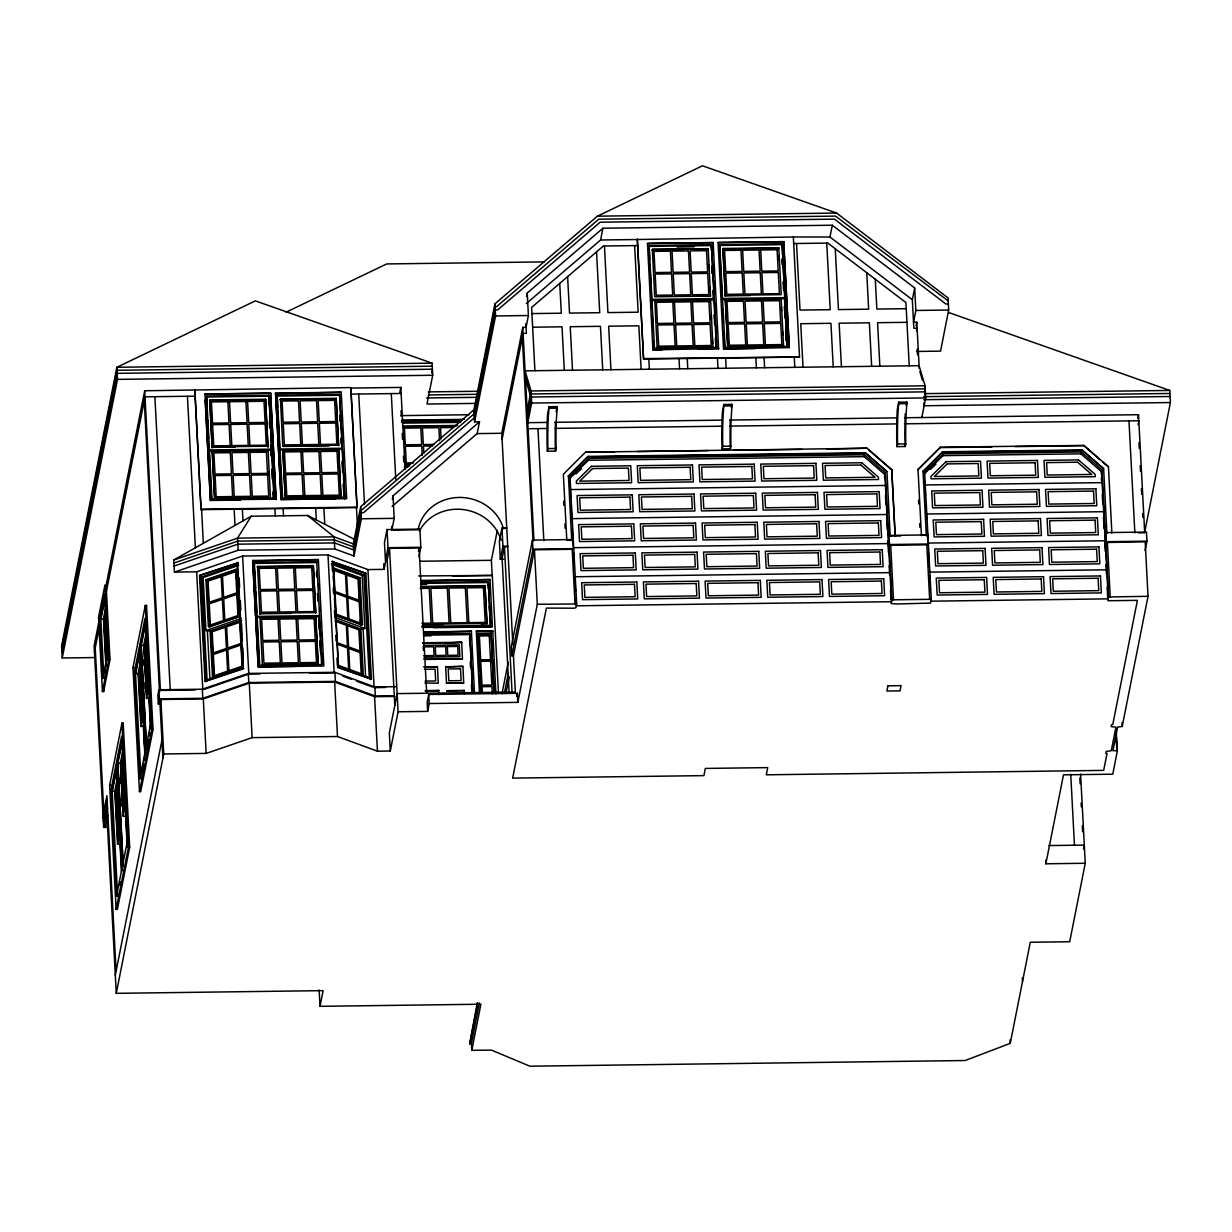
<?xml version="1.0" encoding="UTF-8"?>
<svg xmlns="http://www.w3.org/2000/svg" width="1232" height="1232" viewBox="0 0 1232 1232"><rect width="100%" height="100%" fill="white"/><g stroke="black" fill="none" stroke-linecap="round" stroke-linejoin="round"><path stroke-width="1.5" d="M61.754 648.894L117.009 370.293L432.232 366.181M61.923 651.928L117.179 373.327L432.386 369.215L431.677 372.803M94.91 657.549L62.231 657.98L117.487 379.379L116.855 367.275L255.347 300.87L432.062 363.147L432.709 375.267L426.996 404.034L476.353 403.388M106.121 585.323L110.002 659.474L103.642 691.522L102.425 691.537L98.529 617.386L104.889 585.339L106.121 585.323L144.698 390.76L350.843 387.587L357.018 507.63L201.047 509.663L194.779 390.113M99.053 620.928L94.125 645.814L103.642 827.427L107.461 827.38M99.546 618.002L104.35 593.809L107.523 654.346L102.718 678.539L99.546 618.002L100.778 617.987L105.213 595.657M94.433 651.882L99.33 627.196M105.182 597.72L100.993 618.849L103.457 618.818L105.197 610.009M106.429 591.375L145.022 396.812L195.103 396.165M106.26 666.266L103.873 620.528L105.69 611.318M107.846 656.995L107.138 660.506L105.105 620.512L106.568 613.151M106.399 615.877L105.305 621.375L106.106 636.513M106.907 634.357L106.968 653.16L107.708 649.495M107.785 651.004L107.353 660.352M104.705 672.841L105.398 669.315M102.425 691.537L108.77 659.505L104.889 585.339M103.011 815.322L106.891 795.703L116.101 971.247M109.633 785.292L121.953 723.169L123.185 723.153L129.683 847.246L117.363 909.37L116.131 909.385L109.633 785.292L110.865 785.277M132.979 667.575L145.299 605.451L146.531 605.436L153.03 729.529L140.71 791.652L139.478 791.668L132.979 667.575L134.211 667.559M103.165 818.341L107.061 798.721M103.319 821.374L107.215 801.755M122.43 726.911L123.185 723.153M145.776 609.193L146.531 605.436M103.642 827.427L107.523 807.807M122.846 870.208L121.614 870.223L116.439 896.388L110.88 790.451L116.07 764.287L121.752 871.039M127.204 842.103L122.014 868.267L116.455 762.331L121.645 736.166L127.527 846.677M139.786 778.67L134.226 672.734L139.416 646.569L144.976 752.506L139.786 778.67L141.018 778.655L135.458 672.718L139.909 650.296M146.593 750.534L145.361 750.55L139.801 644.613L144.991 618.449L150.874 728.959M117.671 896.372L112.112 790.436L116.563 768.013M123.138 866.358L117.687 762.315L122.507 738.03M146.485 748.64L141.033 644.598L145.853 620.312M116.547 770L112.328 791.298L114.792 791.267L117.594 777.069M123.292 866.081L117.902 763.178L122.476 740.093M139.894 652.282L135.674 673.581L138.138 673.55L140.941 659.351M148.394 739.493L146.639 748.363L141.249 645.46L145.823 622.376M105.413 826.749L107.646 815.461M125.864 814.768L125.602 816.077L123.138 816.108L120.366 763.147L122.476 752.49M149.211 697.05L148.949 698.359L146.485 698.39L143.713 645.429L145.823 634.773M117.533 787.402L116.439 792.961L118.888 839.885L117.656 839.901L115.207 792.977L117.779 780.01M125.448 800.661L123.231 811.78L120.782 764.856L122.984 753.738M140.879 669.684L139.786 675.244L142.234 722.168L141.002 722.183L138.554 675.259L141.126 662.292M147.809 694.047L146.593 694.063L144.129 647.139L146.331 636.02M124.37 809.886L122.014 764.841L123.847 755.586M147.193 637.868L145.361 647.123L147.717 692.168M117.61 788.927L116.64 793.824L117.748 815.014L119.057 808.469M122.214 765.703L123.523 759.158M140.956 671.209L139.986 676.106L141.095 697.297L142.404 690.752M123.323 786.894L124.571 776.16M147.979 662.631L146.67 669.176L145.561 647.986L146.87 641.441L147.239 648.509M118.811 811.626L117.825 816.523L118.857 835.943M123.416 788.403L124.709 781.858M142.157 693.909L141.172 698.806L142.296 719.996M204.959 394.024L270.64 393.177L204.959 394.024L210.426 500.454L240.44 500.069M117.656 839.901L120.228 826.918M141.002 722.183L143.574 709.201M146.593 694.063L148.425 684.792M121.506 842.873L117.564 844.228L120.028 831.8M123.138 816.108L126.311 800.138M144.868 725.155L140.91 726.51L143.374 714.083M146.485 698.39L149.303 684.191M119.596 834.449L120.243 831.169M124.524 809.593L125.633 799.522M142.943 716.731L143.59 713.451M148.518 688.596L147.871 691.876L146.762 670.685L148.056 664.14L148.425 671.209M207.392 415.908L206.591 396.011L268.976 395.195L274.366 498.113L211.981 498.929L206.591 396.011M209.64 400.954L209.84 399.984L265.65 399.245L268.022 446.662M145.361 750.55L150.55 724.385M119.473 885.331L120.182 881.773M141.772 772.941L143.528 764.056M144.236 760.514L145.792 747.824M149.103 735.935L149.811 732.393M395.641 686.686L374.867 686.963L334.919 672.302L248.31 673.427L202.325 689.212L158.897 689.781L157.865 695.002L158.343 704.088L159.975 704.073L161.022 698.837M116.131 909.385L128.451 847.262L121.953 723.169M139.478 791.668L151.798 729.544L145.299 605.451M158.343 704.088L159.375 698.852L158.897 689.781M209.579 462.462L208.87 444.29M212.104 447.878L209.84 399.984M212.058 451.882L212.258 450.897L208.978 450.943M201.047 509.663L194.872 389.62M115.315 975.174L161.946 740.062M1080.587 774.081L1085.253 863.262L1069.699 941.741L1030.291 942.264L1010.255 1043.335L965.149 1060.521L529.945 1066.204L491.46 1050.111L471.764 1050.357L480.911 1004.219L320.012 1006.328L323.123 990.636L116.27 993.331L163.748 753.969L160.884 699.483L203.295 698.929L249.28 683.159L334.642 682.051L374.59 696.696L394.871 696.434M268.514 497.605L214.614 498.298L212.258 450.897M265.465 400.231L265.65 399.245M273.874 498.144L268.976 395.195M281.019 499.53L275.552 393.116L341.233 392.253L346.685 498.683L281.019 499.53L335.427 498.821M277.585 407.422L277.185 395.087L339.57 394.271L344.96 497.189L282.575 498.005L277.185 395.087M267.883 451.158L268.083 450.173L271.363 450.127M280.234 400.03L280.434 399.06L336.244 398.321L338.615 445.738L336.151 398.814L280.342 399.553M271.209 447.108L271.41 455.655M255.486 615.8L252.699 560.452L318.364 559.59L323.831 666.019L258.15 666.866L295.68 666.389M254.331 562.423L254.131 563.409L316.516 562.593L316.716 561.607L254.331 562.423L259.721 665.342L322.106 664.525L316.716 561.607M279.88 455.778L279.063 435.805M257.38 567.382L257.565 566.397L313.39 565.673L315.746 613.074L313.298 566.15L257.473 566.889M280.434 399.06L282.79 446.461L328.99 445.861M285.116 495.51L282.852 449.973L279.572 450.019M270.64 393.177L276.091 499.607L270.532 393.67M259.829 614.291L260.029 613.305L315.854 612.581M259.798 618.295L259.998 617.309L256.718 617.355M285.208 497.389L282.852 449.973M336.059 399.307L336.244 398.321M344.575 499.145L339.57 394.271M341.233 392.253L275.46 393.593M313.19 566.643L313.39 565.673M338.477 450.234L338.677 449.249L341.957 449.203M357.018 507.63L350.843 387.587M318.364 559.59L252.606 560.945M315.623 617.571L319.288 615.569L256.903 616.385M340.941 497.143L338.677 449.249M318.072 664.479L315.808 616.585M354.878 539.554L307.569 515.484L251.251 516.223L173.758 559.99L174.405 572.11L238.161 550.227L334.765 548.964L353.969 556.002L353.338 543.897L360.714 506.675L473.92 409.794L494.941 303.842L597.366 216.185L702.471 165.796L836.59 213.059L948.055 297.928L948.686 310.033L940.54 351.135L916.531 351.459M353.969 556.002L361.346 518.78L360.714 506.675M399.692 393.07L400.816 387.418L350.75 388.08M402.587 427.134L402.787 426.164L457.719 425.44M392.346 499.222L393.008 495.849L479.494 421.837L474.566 421.898L473.92 409.794M387.048 529.544L384.461 542.619L385.416 560.776L388.003 547.701L387.048 529.544L419.896 529.113L420.836 547.27L418.988 556.618M174.405 572.11L196.643 571.817L242.612 556.032L327.989 554.924L367.921 569.584L384.061 569.369L386.201 558.635M503.611 559.236L500.331 559.282L499.376 541.11L501.978 528.035L506.906 527.974L503.488 528.667A43.844 40.102 11.2 0 0 459.136 497.451A43.844 40.102 11.2 0 0 418.125 529.791L391.853 530.13L394.178 518.349L393.008 495.849M426.688 693.231L419.065 547.947L389.512 548.332L387.187 560.098L394.794 705.382M418.403 551.305L419.065 547.947M163.748 753.969L206.16 753.414L252.129 737.645L337.506 736.52L377.439 751.181L390.298 751.012L398.09 711.773L389.512 548.332M474.089 412.812L495.095 306.876L496.327 306.86L598.752 219.188L835.512 216.108L948.224 300.947M474.243 415.846L495.249 309.894L497.728 309.863L600.153 222.207L834.434 219.142L945.914 304.011L948.378 303.981M474.566 421.898L495.572 315.946L494.941 303.842M392.115 506.383L477.154 433.602L479.494 421.837M427.643 711.388L429.198 703.534L517.84 702.379L517.363 693.308L428.721 694.463L427.165 702.302L427.643 711.388L398.09 711.773M437.345 667.174L424.07 666.697M425.317 690.613L438.731 690.428L430.938 691.183M445.553 667.066L462.924 666.189L463.709 682.851L446.477 683.082L445.676 666.42M446.477 683.082L463.648 683.19M526.557 296.388L527.234 293.016L602.941 228.228L832.293 225.225L914.683 287.965L915.853 310.464L913.528 322.23L916.808 322.183L919.226 368.383M512.851 644.752L501.778 433.279L522.784 327.342L526.064 327.296L528.405 315.515L527.234 293.016M422.699 642.781L461.661 642.272L444.829 643.15M502.086 439.331L523.107 333.395L526.387 333.348L525.879 323.539M462.4 659.274L423.546 659.135M472.564 693.416L469.746 633.294L423.977 633.895M424.131 631.893L471.394 631.261L424.039 632.37M464.048 690.752L446.8 690.983L456.379 690.859M484.869 586.586L485.069 585.616L420.666 586.447M476.322 631.2L492.738 630.984L476.322 631.2L479.448 693.231M452.56 575.975L492.169 575.452L491.383 560.314L497.328 530.33M478.37 647.385L477.954 633.186L491.075 633.017L494.171 692.091M486.655 626.472L490.49 626.426L488.38 581.566L421.344 582.443M421.544 580.426L490.043 579.533L421.436 580.919M492.169 575.452L418.711 575.929M527.157 410.579L531.038 390.944L525.063 370.847L919.087 365.704L925.063 385.801L925.694 397.921L921.798 417.54M527.311 413.598L531.192 393.978L925.217 388.835L924.601 391.976M527.465 416.632L531.362 397.012L925.371 391.853L924.755 394.995M481.265 624.008L487.056 623.438L485.069 585.616M500.331 559.282L502.933 546.192L501.978 528.035M924.662 387.787L925.063 385.801L531.038 390.944L531.67 403.064L527.789 422.684L547.008 422.422M507.723 546.792L504.442 546.823L502.102 558.604L509.124 692.415M480.172 675.567L480.742 692.754M490.49 626.426L488.38 581.566M493.924 693.4L491.075 633.017M548.964 406.745L547.516 414.645A53.761 4.913 89.3 0 0 547.054 444.675L547.347 451.189L555.555 451.097L556.079 448.479A45.522 4.158 89.3 0 1 557.249 408.146L557.172 406.637L548.964 406.745L549.041 408.254A45.522 4.158 89.3 0 0 547.87 448.587L547.347 451.189M556.125 411.873L557.172 406.637M501.978 693.77L508.246 662.185M888.472 543.589L573.25 547.701L573.096 539.554L532.455 540.093L511.311 646.692L511.788 655.763L513.436 655.747L534.442 549.795L572.202 549.303L575.036 603.957L576.668 603.926L570.016 476.815L588.757 458.396L864.571 454.793L885.223 472.688L891.891 599.815L891.136 603.572L897.604 603.973L930.545 603.064L931.284 599.306L924.631 472.179L943.373 453.761L1081.28 451.959L1101.932 469.854L1108.6 596.981L1107.845 600.739L1137.398 600.354L1112.758 724.616L1111.526 724.632L1111.141 726.603L1115.93 727.188L1111.264 750.735L1106.213 751.443L1105.828 753.414L1107.044 753.399L1103.672 770.4L766.304 774.805L767.721 767.613L705.335 768.429L703.919 775.621L512.651 778.116L546.377 608.084L574.189 608.208L575.929 607.699L576.668 603.926M504.304 693.554L508.354 673.119M511.788 655.763L532.932 549.164L532.455 540.093M505.936 693.539L509.263 676.815M526.341 303.549L600.6 239.994L602.941 228.228M516.747 696.434L517.363 693.308M517.84 702.379L537.306 604.281L534.442 549.795M588.095 456.394L568.337 476.199L588.095 456.394L865.264 452.775L886.932 471.548L890.197 536.228L888.965 536.243L889.35 543.512M570.016 476.815L569.631 478.694L588.388 460.275L588.757 458.396M900.777 535.935L895.156 535.997L891.752 469.608L867.066 448.217L585.754 452.206L614.46 451.836M477.308 1002.648L469.623 1044.228L477.8 1003.048M479.448 1002.956L471.394 1043.55L471.764 1050.357M572.926 540.371L566.812 540.294L563.347 474.228L585.816 451.882M572.202 549.303L573.573 548.64L532.932 549.164M637.298 239.516L793.362 236.991L799.522 357.034L643.566 359.082L637.298 239.516L600.6 239.994M575.036 603.957L537.306 604.281M647.478 243.443L713.143 242.581L647.478 243.443L652.929 349.873L662.308 349.749M649.603 259.644L649.11 245.43L711.495 244.614L716.885 347.516L654.5 348.333L649.11 245.43M693.216 296.296L710.525 296.065L708.169 248.664L652.344 249.388L708.077 249.157M651.897 308.031L651.097 288.026M654.577 301.286L654.777 300.315L651.497 300.346M643.566 359.082L637.391 239.023M652.929 349.873L718.703 348.517L697.959 349.272M657.041 348.209L657.226 347.224L712.958 346.993L710.587 299.576L713.882 299.545L714.067 298.56L711.495 244.614M707.969 249.634L708.169 248.664M718.071 242.519L783.737 241.657L718.071 242.519L723.523 348.949L755.432 348.533M719.904 253.053L719.704 244.506L782.089 243.69L787.479 346.592L725.094 347.409L719.704 244.506M710.525 296.065L654.716 296.789L652.344 249.388M710.402 300.562L710.587 299.576M722.753 249.449L722.953 248.464L778.763 247.74L781.227 294.648L725.402 295.387L725.217 296.358M721.29 279.541L722.091 299.438L725.371 299.391L727.727 346.793L783.552 346.069L781.18 298.652L784.476 298.621L784.661 297.636L782.089 243.69M725.171 300.377L725.371 299.391M723.523 348.949L789.296 347.593L783.737 241.657M723.8 404.466L722.368 412.366A53.761 4.913 89.3 0 0 721.906 442.396L722.198 448.91L730.407 448.802L730.93 446.184A45.522 4.158 89.3 0 1 732.085 405.867L732.008 404.358L723.8 404.466L723.877 405.975A45.522 4.158 89.3 0 0 722.722 446.292L722.198 448.91M731.315 407.854L732.008 404.358M778.578 248.725L778.763 247.74M780.996 299.638L781.18 298.652M793.362 236.991L829.952 237.006L912.342 299.73L913.836 328.282L917.132 328.251L916.608 330.854M783.46 346.562L783.644 345.576L727.835 346.3M789.296 347.593L783.644 242.15M799.522 357.034L643.658 358.589M829.952 237.006L832.293 225.225M575.914 598.552L576.299 605.805L891.521 601.693L884.853 474.566L864.202 456.672L864.571 454.793M886.932 471.548L865.264 452.775M867.066 448.217L826.826 449.064M912.342 299.73L914.683 287.965M898.652 402.186L897.219 410.071A53.761 4.913 89.3 0 0 896.742 440.101L897.05 446.631L905.258 446.523L905.766 443.905A45.522 4.158 89.3 0 1 906.937 403.588L906.86 402.079L898.652 402.186L898.729 403.696A45.522 4.158 89.3 0 0 897.558 444.013L897.05 446.631M884.484 476.445L885.223 472.688M916.084 325.864L916.808 322.183M895.156 535.997L891.752 469.608M906.167 405.559L906.86 402.079M888.965 536.243L889.134 535.427L927.711 534.919L928.019 544.821L889.442 545.329L888.98 531.1M890.197 536.228L895.217 535.674M940.432 447.247L917.963 469.592L940.432 447.247L1083.775 445.383L1108.461 466.774L1111.865 533.179M891.891 599.815L931.284 599.306M942.711 451.759L922.953 471.579L942.711 451.759L1081.973 449.942L1103.641 468.73L1106.906 533.394L1105.674 533.425L1106.151 542.496L1145.175 541.818L1148.024 596.303L1122.213 726.449L1117.578 727.157L1112.912 750.704L1117.008 750.658L1115.915 729.791M924.246 474.058L943.004 455.64L943.373 453.761M927.542 535.751L927.711 534.919M930.915 601.185L1108.23 598.86L1101.562 471.748L1080.911 453.838L1081.28 451.959M1103.641 468.73L1081.973 449.942M1099.683 459.551L1083.775 445.383M1101.192 473.627L1101.932 469.854M1108.461 466.774L1102.594 462.077M1105.674 533.425L1105.843 532.594L1146.468 532.07L1146.946 541.156L1145.082 550.535M1106.151 542.496L1105.843 532.594M1085.253 863.262L1045.86 863.786L1063.493 774.836L1112.758 774.189L1117.285 751.304L1116.207 730.638M1137.767 418.449L1138.507 414.707L904.504 417.756M1138.06 424.686L1138.83 420.759L904.473 423.823M1108.6 596.981L1148.024 596.303M1144.636 532.44L1170.4 402.541L1169.769 390.436L948.64 312.512M1083.529 849.033L1084.314 845.106L1048.601 845.568M251.251 516.223L237.53 538.122L238.161 550.227M575.96 473.997L581.319 468.73M930.576 469.361L935.935 464.094M474.135 413.813L362.1 509.694L360.868 509.709L353.492 546.931L334.288 539.878L237.684 541.141L173.928 563.024M474.351 417.833L363.502 512.697L361.038 512.728L353.646 549.949L334.457 542.912L237.838 544.174L174.082 566.058M286.07 312.189L386.694 263.941L544.267 261.892M365.858 573.28L331.885 561.515L365.858 573.28L371.417 679.202L337.445 667.451M360.391 619.727L360.683 625.363L362.47 624.609L360.006 577.685L333.764 568.06L332.886 568.445L359.113 578.07L361.577 624.978L337.091 616M331.331 564.194L362.131 575.498L363.917 574.743L369.307 677.662L338.507 666.358L333.117 563.44L363.917 574.743M360.006 577.685L358.219 578.439L333.733 569.461M335.335 615.353L362.47 624.609M362.131 575.498L364.903 628.474L359.066 629.136L336.321 620.789M337.922 666.697L363.301 675.305L360.837 628.382M173.758 559.99L237.53 538.122L334.134 536.859L353.338 543.897M199.522 575.452L238.346 562.731L199.522 575.452L205.066 681.388L243.89 668.668M201.663 576.869L237.114 564.703L238.608 565.411L203.141 577.577L201.663 576.869L207.053 679.771L242.504 667.605L237.114 564.703M239.039 610.98L239.331 616.601L208.393 626.611L205.929 579.702L236.128 569.338L237.175 575.329M236.883 569.692L206.683 580.056L209.132 626.965M205.929 579.702L207.423 580.411L237.622 570.046M210.918 626.364L237.56 617.217M203.141 577.577L205.929 630.538L241.38 618.372M205.929 630.538L211.534 631.061L241.734 620.697M210.041 630.353L212.505 677.261L243.443 667.267M205.066 681.388L243.151 668.314L237.591 562.377M204.589 689.242L248.802 674.073L260.183 673.935M159.375 698.852L202.803 698.298L248.787 682.513L335.397 681.388L375.344 696.034L394.225 695.787M597.366 216.185L836.59 213.059M637.606 245.568L603.387 246.015L531.608 307.446L534.919 370.724M793.577 243.536L827.812 243.089L905.92 302.564L909.231 365.827M648.91 246.4L711.295 245.584M719.503 245.476L781.889 244.675M677.076 247.016L694.093 246.8M778.67 248.233L722.845 248.956L725.309 295.865L750.334 295.541M652.159 250.373L682.959 249.973M738.153 249.249L774.728 248.772M651.682 299.376L714.067 298.56M722.275 298.452L784.661 297.636M654.669 300.808L710.494 300.069M781.088 299.145L725.278 299.884L727.727 346.793M660.352 301.209L706.552 300.608M754.046 299.992L777.146 299.684M531.931 313.59L561.315 313.205L559.744 283.36M906.244 308.693L876.861 309.078L875.29 279.248M495.572 315.946L528.405 315.515M915.853 310.464L948.686 310.033M532.64 327.204L562.023 326.819L564.302 370.339M906.952 322.322L877.569 322.707L879.848 366.212M689.858 347.285L657.133 347.717L654.777 300.315M432.062 363.147L116.855 367.275L61.6 645.876L62.231 657.98M117.487 379.379L432.709 375.267M428.289 391.899L478.278 391.252M351.058 394.132L401.139 393.47M206.391 396.997L268.776 396.18M276.984 396.073L339.37 395.256M428.443 394.933L476.538 394.302M426.672 397.982L477.893 397.32M223.115 400.785L261.615 400.277M318.734 399.538L332.209 399.353M925.432 393.624L1169.769 390.436M923.661 396.673L1169.923 393.47M531.67 403.064L925.694 397.921M923.815 399.707L1170.077 396.488M549.041 408.254L557.249 408.146M723.877 405.975L732.085 405.867M898.729 403.696L906.937 403.588M1170.4 402.541L924.139 405.759L923.985 402.741M400.877 415.631L468.838 414.737M401.709 420.158L464.51 419.342M401.617 420.651L462.508 419.85M401.447 422.176L460.83 421.39M403.172 423.13L460.629 422.376M554.693 422.33L721.906 420.143M729.606 420.05L896.819 417.864M402.679 426.657L455.717 425.964M440.471 426.642L455.624 426.441M453.299 427.504L440.517 427.673L441.102 438.761M528.097 428.736L547.547 428.474M555.216 428.382L722.168 426.195M729.852 426.103L896.788 423.916M477.154 433.602L501.778 433.279M212.289 446.893L268.114 446.169M282.883 445.969L338.708 445.245M434.28 444.413L423.331 444.552L422.468 427.904L438.885 427.689L439.562 440.64M235.297 447.077L212.197 447.385L209.733 400.462L265.558 399.738L267.914 447.139M432.54 445.953L423.408 446.061L423.808 453.468M209.163 449.957L271.564 449.141M279.772 449.033L342.157 448.232M267.975 450.666L212.166 451.389L214.614 498.298M282.759 450.465L338.569 449.742L341.033 496.65L306.383 497.112M239.008 451.528L264.033 451.205M282.667 450.958L296.127 450.789M547.87 448.587L556.079 448.479M722.722 446.292L730.93 446.184M897.558 444.013L905.766 443.905M637.406 451.528L708.2 450.604M733.071 450.281L801.955 449.387M940.37 447.586L991.976 446.908M1014.906 446.6L1083.713 445.707M588.003 456.887L865.172 453.268M942.619 452.252L1081.881 450.435M588.388 460.275L864.202 456.672M943.004 455.64L1080.911 453.838M413.521 462.847L406.221 462.955L405.359 446.307L421.775 446.092L422.253 455.332M410.441 463.925L404.666 464.479L410.348 464.402M405.667 466.035L409.501 465.989M404.173 467.082L407.977 467.02M570.2 489.581L885.423 485.47M924.832 484.961L1102.132 482.636M214.722 497.82L270.439 497.574L268.083 450.173M285.316 496.896L341.125 496.157M210.518 499.961L276.184 499.114M201.139 509.17L357.111 507.137M361.346 518.78L394.178 518.349M886.948 514.529L571.725 518.641L571.063 505.936M926.341 514.006L1103.656 511.696M923.122 535.319L926.418 535.273M1138.137 532.825L1144.697 532.748L1138.507 414.707M388.003 547.701L420.836 547.27M502.933 546.192L507.861 546.13M927.865 543.066L1105.181 540.756M889.596 544.513L928.189 544.005M1106.321 541.68L1146.946 541.156M419.696 561.253L491.383 560.314M278.555 567.105L309.34 566.689M889.997 572.634L574.774 576.761L575.544 591.283M929.39 572.125L1106.706 569.815M421.159 583.414L488.195 582.536M420.959 584.399L426.703 584.322M420.559 586.94L484.961 586.109L486.948 623.931M469.715 586.786L481.081 586.648M420.112 588.465L429.229 588.342L431.046 623.146L421.929 623.269M290.737 613.397L259.937 613.798L257.565 566.397M98.529 617.386L99.761 617.371M259.89 617.802L315.715 617.078L318.179 663.986L266.204 664.664M294.448 617.848L311.773 617.617M103.873 620.528L105.105 620.512M422.638 624.285L487.056 623.438M422.545 624.778L443.381 624.501M421.729 626.349L490.69 625.456M422.099 627.365L492.4 626.934L490.043 579.533M433.418 627.704L490.505 626.965M423.716 635.204L469.484 634.603M477.693 634.495L490.829 634.326M423.592 635.851L431.215 635.758M139.801 644.613L141.033 644.598M141.249 645.46L143.713 645.429M422.622 643.119L461.6 642.596M144.129 647.139L146.593 647.108M423.392 645.368L459.259 644.906L459.875 656.702L424.008 657.18M108.77 659.505L110.002 659.474M423.685 655.67L434.08 655.532L433.618 646.754L423.223 646.892L423.408 650.404M425.348 659.428L462.462 658.951L461.661 642.272M318.272 663.509L262.354 664.726L259.998 617.309M424.008 667.02L437.406 666.851M445.614 666.743L462.862 666.512M134.226 672.734L135.458 672.718M424.516 669.284L435.065 669.145L435.681 680.957L425.132 681.096M138.554 675.259L141.018 675.228M309.509 673.288L334.165 672.965L327.989 554.924M424.917 683.036L438.269 683.19L437.468 666.512M195.164 689.951L160.406 690.413L144.698 390.76M385.601 687.471L374.112 687.625L367.921 569.584M425.256 690.936L438.669 690.752M446.877 690.644L464.11 690.428M151.798 729.544L153.03 729.529M144.976 752.506L146.192 752.49M116.455 762.331L117.687 762.315M117.902 763.178L120.366 763.147M120.782 764.856L122.014 764.841M110.88 790.451L112.112 790.436M115.207 792.977L117.671 792.946M128.451 847.262L129.683 847.246M334.103 570.37L345.499 574.559L346.623 595.749L335.212 591.56M335.289 593.069L346.7 597.258L347.809 618.449L336.398 614.26M335.812 617.786L364.903 628.474M335.458 619.773L359.944 628.767L362.408 675.675M334.935 621.067L346.346 625.255L347.455 646.446L337.676 642.858M337.753 644.367L347.532 647.955L348.641 669.145L338.862 665.557M338.815 666.312L363.301 675.305M371.417 679.202L338.338 667.066L332.779 561.13M342.85 676.152L351.536 679.34M356.741 681.25L372.372 686.979M212.505 677.261L213.998 677.985M307.569 515.484L334.134 536.859L334.765 548.964M868.452 449.788L891.691 469.931M919.842 371.525L922.522 380.565M525.279 374.867L530.653 392.931M525.494 378.886L530.253 394.918M1138.984 442.55L1139.292 448.309M1140.201 465.604L1140.493 471.363M1141.402 488.642L1141.71 494.417M1142.711 513.621L1142.911 517.455M1128.974 420.882L1134.857 532.871M1122.029 722.691L1122.213 726.449M1107.414 542.311L1110.232 596.966M1104.596 507.291L1104.704 511.603M1115.792 730.638L1116.885 751.304M1101.393 477.415L1101.593 481.219M1102.286 494.494L1102.779 503.98M1103.472 517.255L1104.072 528.651M1104.765 541.926L1105.273 551.412M1105.966 564.703L1106.459 574.189M1107.152 587.464L1107.753 598.844M1079.802 778.008L1080.11 783.768M1081.111 802.956L1081.311 806.806M1082.327 825.994L1082.62 831.754M1070.731 774.22L1074.458 845.229M1045.675 860.152L1045.86 863.786M1022.329 977.962L1022.514 981.504M1010.071 1039.793L1010.255 1043.335M924.631 481.327L925.401 495.849M925.879 504.935L926.633 519.457M927.111 528.543L928.019 544.821M928.343 552.152L929.113 566.674M929.59 575.76L930.345 590.282M917.239 349.195L917.532 354.862M923.045 471.086L926.31 535.766M926.818 544.683L929.652 599.322M918.025 469.269L921.428 535.658M918.579 500.207L918.779 504.011M919.688 523.569L919.888 527.388M905.258 446.523L904.95 439.993A53.761 4.913 89.3 0 1 905.258 413.844M890.705 545.145L893.523 599.799M887.779 508.215L887.887 512.527M885.469 495.433L885.977 504.92M886.67 518.195L887.256 529.575M887.856 540.956L888.457 552.352M889.15 565.627L889.643 575.113M890.443 590.297L890.936 599.784M866.743 272.734L868.652 309.186L838.438 309.586L835.25 248.756M871.64 366.32L869.361 322.815L839.146 323.2L841.425 366.72M826.734 243.104L830.229 309.694L800.015 310.079L796.534 243.505M833.217 366.828L830.938 323.308L800.738 323.708L803.018 367.213M794.27 357.111L794.809 367.321M784.26 272.565L784.461 276.338M785.539 297.158L785.739 300.931M786.74 319.858L786.94 323.631M787.926 342.558L788.126 346.331M784.153 273.057L784.353 276.83M786.632 320.351L786.832 324.124M787.833 343.05L788.033 346.823M782.397 259.09L782.705 264.865M783.614 282.143L784.014 289.828M784.476 298.621L786.986 346.639M784.615 306.029L785.215 317.379M785.8 328.728L786.401 340.078M781.904 259.043L782.212 264.757M783.105 281.912L783.506 289.535M784.399 306.691L785 318.118M785.6 329.56L786.201 340.987M778.963 256.225L779.163 259.983M781.381 307.153L781.581 310.895M782.659 331.547L782.859 335.289M764.071 357.496L764.595 367.721M755.847 357.603L756.386 367.829M722.953 248.464L725.402 295.387M725.648 358.004L726.187 368.214M730.407 448.802L730.114 442.288A53.761 4.913 89.3 0 1 730.268 420.189M720.104 256.826L721.09 275.752M722.583 309.032L723.292 322.476M723.8 332.086L724.601 347.455M713.143 242.581L718.61 349.01M714.052 281.05L714.252 284.838M715.253 303.75L715.453 307.538M716.439 326.449L716.639 330.238M715.145 304.242L715.345 308.031M717.44 358.112L717.979 368.322M711.095 246.569L711.295 250.419M712.111 265.773L712.512 273.458M713.42 290.752L713.713 296.512M713.882 299.545L716.393 347.563M714.421 314.514L714.914 323.97M715.7 339.108L716.192 348.564M711.711 267.59L712.004 273.304M712.912 290.459L713.513 301.886M714.206 315.238L714.699 324.755M715.407 338.107L715.9 347.624M708.77 264.649L708.954 268.407M709.94 287.179L710.14 290.921M711.187 315.577L711.388 319.334M712.466 339.97L712.666 343.728M687.225 358.512L687.764 368.722M679.017 358.62L679.556 368.83M649.895 265.327L650.896 284.238M652.298 315.715L653.099 331.085M653.607 340.694L654.007 348.379M648.817 359.005L649.341 369.23M634.649 245.615L638.145 312.204L607.93 312.589L604.45 246M641.133 369.323L638.854 325.818L608.654 326.218L610.933 369.723M596.534 251.882L599.722 312.697L569.523 313.097L567.613 276.63M602.725 369.831L600.446 326.326L570.231 326.711L572.51 370.231M569.831 482.328L570.585 496.85M572.295 529.544L573.065 544.067M573.542 553.153L574.297 567.675M568.429 475.706L571.694 540.386M563.763 501.024L563.871 505.32M564.964 523.893L565.072 528.205M555.555 451.097L555.262 444.567A53.761 4.913 89.3 0 1 555.416 422.468M537.953 428.597L543.82 540.586M522.784 327.342L533.964 540.725M522.322 337.322L532.994 540.802M513.436 655.747L515.346 692.076L397.135 693.616L389.343 732.855L390.298 751.012M504.442 546.823L512.05 692.107M492.276 574.959L498.452 693.062M492.738 630.984L495.911 693.909M491.029 619.511L491.229 623.3M493.555 667.559L493.755 671.348M487.995 583.521L488.288 589.204M489.196 606.329L489.489 612.073M491.198 654.084L491.599 661.707M492.4 676.953L492.8 684.576M492.307 693.893L491.922 686.563L482.066 686.686L482.359 692.184M477.954 633.186L481.096 693.216M478.647 652.914L479.618 671.348M471.394 631.261L474.52 693.2M471.332 651.035L471.533 654.885M472.534 674.089L472.734 677.923M472.441 674.566L472.641 678.416M469.746 633.294L472.826 692.107M469.454 637.16L469.854 644.736M470.747 661.815L471.04 667.513M471.933 684.592L472.333 692.184M470.254 661.877L470.547 667.575M471.44 684.653L471.841 692.245M464.171 690.105L464.372 693.939M438.731 690.428L438.869 694.586M428.721 694.463L429.198 703.534M400.816 387.418L405.112 469.392M401.047 410.687L401.355 416.37M402.248 433.464L402.541 439.146M403.434 456.225L403.742 461.923M391.283 393.609L395.78 479.248M391.653 526.372L391.853 530.13M383.768 563.732L384.061 569.369M374.867 686.963L375.344 696.034M358.728 394.024L364.487 504.134M374.59 696.696L377.439 751.181M364.965 573.65L370.524 679.587M363.117 629.229L365.642 677.246M356.464 507.63L357.542 528.189M359.113 595.333L359.405 600.97M341.849 427.427L342.034 431.2M343.235 451.528L343.328 455.794M344.421 474.228L344.513 478.493M340.186 415.446L340.494 421.205M341.403 438.5L341.695 444.259M342.404 462.293L342.896 471.748M343.589 484.992L344.175 496.342M339.693 415.353L339.986 421.067M340.894 438.222L341.187 443.936M342.08 461.091L342.681 472.518M343.281 483.96L343.882 495.387M333.764 568.06L336.228 614.984M333.271 575.945L333.564 581.581M334.457 598.459L334.842 605.975M331.993 563.409L332.394 570.97M333.287 588.003L333.579 593.67M334.473 610.702L334.873 618.264M335.766 635.296L336.059 640.963M336.952 657.996L337.352 665.557M334.919 672.302L335.397 681.388M334.642 682.051L337.506 736.52M323.908 508.061L324.755 524.231M315.7 508.169L316.316 519.935M318.688 584.322L318.888 588.111M321.167 631.616L321.352 635.404M322.353 654.315L322.553 658.104M318.58 584.815L318.78 588.603M319.781 607.515L319.966 611.303M321.059 632.108L321.259 635.881M322.26 654.808L322.445 658.596M316.732 571.263L317.024 577.023M317.933 594.317L318.241 600.076M319.103 616.539L321.614 664.572M318.949 618.279L319.535 629.629M320.135 640.979L320.72 652.329M316.424 572.664L316.624 576.484M317.533 593.639L317.933 601.262M318.826 618.402L319.427 629.845M320.027 641.271L320.628 652.714M319.165 989.989L320.012 1006.328M283.129 508.6L283.514 515.808M277.785 411.211L278.879 432.016M280.28 463.463L281.081 478.832M281.481 486.517L282.082 498.036M275.552 393.116L281.112 499.037M270.547 412.72L270.747 416.508M271.748 435.42L271.841 439.701M272.934 458.119L273.134 461.908M274.228 482.713L274.413 486.501M274.921 508.708L275.306 515.915M268.684 399.076L268.992 404.851M269.9 422.129L270.193 427.889M272.103 468.884L272.688 480.249M273.288 491.599L273.689 499.16M269.392 421.991L269.7 427.704M270.593 444.86L271.194 456.287M271.887 469.638L272.395 479.156M273.088 492.507L273.396 498.221M268.961 471.794L269.161 475.552M254.423 569.092L255.424 588.003M255.609 591.791L256.703 612.597M256.918 621.205L257.611 634.649M258.119 644.244L258.828 657.703M252.699 560.452L258.258 666.389M255.671 619.573L258.15 666.866M242.365 509.124L242.981 520.905M242.612 556.032L248.802 674.073M249.28 683.159L252.129 737.645M248.31 673.427L248.787 682.513M239.131 577.87L239.639 587.325M240.332 600.569L240.825 610.025M241.518 623.269L242.103 634.619M242.812 647.863L243.305 657.318M241.78 635.358L242.073 640.994M242.95 657.873L243.351 665.388M240.825 631.246L240.24 619.989L240.995 620.343L210.78 630.707L213.244 677.631M241.025 635.004L242.103 655.64M242.304 659.397L242.704 666.897M234.157 509.232L235.004 525.402M237.868 588.465L238.361 597.843M236.128 569.338L238.592 616.246M207.577 419.696L208.578 438.607M210.087 472.072L210.78 485.516M211.288 495.125L211.488 498.96M205.159 400.2L210.426 500.454M212.027 640.455L212.52 649.834M213.198 662.97L213.798 674.227M207.423 580.411L207.623 584.168M208.316 597.304L208.809 606.683M209.486 619.819L209.887 627.334M201.586 509.663L203.357 543.281M207.423 631.261L209.933 679.279M200.262 575.806L205.821 681.743M187.433 396.257L195.38 547.793M196.643 571.817L202.818 689.858M203.295 698.929L206.16 753.414M202.325 689.212L202.803 698.298M154.878 396.689L170.262 690.274M144.252 400.739L159.529 692.43M159.79 700.438L162.901 758.219M147.116 635.466L147.517 643.027M148.41 660.059L148.702 665.727M149.688 684.653L149.888 688.426M150.889 707.353L151.182 713.02M146.993 640.794L147.178 644.321M148.179 663.494L148.456 668.791M148.949 698.359L150.55 729.098M143.651 660.044L143.959 665.711M144.837 682.744L145.145 688.426M140.895 654.438L141.095 658.258M141.403 663.971L141.695 669.684M142.096 677.307L142.296 681.127M142.835 688.18L143.128 693.847M143.297 700.176L143.497 703.996M144.021 710.879L144.19 717.332M144.498 723.045L144.791 728.759M145.099 734.488L145.391 740.201M141.88 677.739L142.342 686.563M143.066 700.438L143.528 709.262M141.649 676.63L142.311 688.996M142.943 701.1L143.497 711.696M143.636 725.171L145.207 755.201M143.374 726.48L144.883 755.293M138.138 673.55L140.91 726.51M136.228 706.259L136.429 710.063M137.43 729.036L137.63 732.824M138.615 751.813L138.923 757.495M123.77 753.183L124.062 758.85M124.956 775.883L125.356 783.444M126.249 800.477L126.542 806.144M127.435 823.176L127.743 828.843M123.647 758.512L123.801 764.456M124.832 781.211L125.079 788.927M125.602 816.077L127.204 846.815M120.305 777.762L120.597 783.444M121.398 798.567L121.799 806.144M117.456 770.262L117.656 774.066M118.195 781.304L118.257 785.508M118.642 793.131L118.842 796.935M119.242 804.558L119.673 809.67M119.951 817.894L120.151 821.713M120.674 828.597L120.751 833.14M121.152 840.763L121.352 844.582M121.86 851.297L122.153 856.964M122.338 863.632L122.538 867.451M118.441 793.701L118.903 802.525M119.72 818.156L120.089 825.224M118.303 794.347L118.857 804.943M119.504 817.047L120.151 829.413M120.028 844.197L121.429 871.086M106.476 610.81L106.861 618.387M107.538 634.295L107.939 641.964M114.792 791.267L117.564 844.228M103.457 618.818L105.967 666.743M112.79 822.083L112.99 825.871M113.883 842.95L114.176 848.648M115.269 869.53L115.469 873.319M100.778 617.987L103.95 678.524M101.563 651.805L101.963 659.366M103.457 687.749L103.642 691.522M106.753 811.734L116.27 993.331M95.218 647.955L103.781 811.395M419.28 531.254A43.844 40.102 11.2 0 1 462.739 509.509A43.844 40.102 11.2 0 1 501.147 540.448M887.933 685.808L886.901 691.044L900.022 690.859L901.069 685.639L887.933 685.808M591.422 466.297L576.33 481.111L576.453 483.452L631.616 482.728L630.738 465.773L591.422 466.297M592.561 468.545L579.748 481.127L629.044 480.48L628.382 468.083L592.561 468.545M946.037 461.661L930.945 476.476L931.069 478.817L981.427 478.155L980.533 461.215L946.037 461.661M947.177 463.91L934.364 476.507L978.839 475.922L978.193 463.509L947.177 463.91M221.206 576.607L208.069 581.119L209.178 602.309L222.314 597.797L221.206 576.607M235.651 571.663L222.515 576.16L223.623 597.351L236.76 592.838L235.651 571.663M222.391 599.322L209.255 603.819L210.364 625.009L223.5 620.497L222.391 599.322M236.837 594.363L223.7 598.86L224.809 620.05L237.945 615.538L236.837 594.363M225.317 627.273L212.181 631.77L213.29 652.96L226.426 648.448L225.317 627.273M239.747 622.314L226.626 626.811L227.735 648.001L240.871 643.504L239.747 622.314M226.503 649.972L213.367 654.469L214.476 675.66L227.612 671.147L226.503 649.972M240.948 645.014L227.812 649.51L228.921 670.701L242.057 666.204L240.948 645.014M670.393 251.159L653.976 251.374L655.085 272.565L671.502 272.349L670.393 251.159M688.457 250.928L672.041 251.128L673.149 272.318L689.566 272.103L688.457 250.928M706.506 250.681L690.089 250.897L691.198 272.087L707.615 271.872L706.506 250.681M740.986 250.235L724.57 250.45L725.679 271.641L742.095 271.425L740.986 250.235M759.051 250.004L742.634 250.219L743.743 271.394L760.159 271.179L759.051 250.004M777.099 249.757L760.683 249.973L761.792 271.163L778.208 270.948L777.099 249.757M671.579 273.858L655.162 274.074L656.271 295.264L672.687 295.049L671.579 273.858M689.643 273.627L673.226 273.843L674.335 295.018L690.752 294.802L689.643 273.627M707.707 273.381L691.275 273.596L692.399 294.787L708.816 294.571L707.707 273.381M742.172 272.934L725.756 273.15L726.865 294.34L743.281 294.125L742.172 272.934M760.236 272.703L743.82 272.919L744.929 294.094L761.345 293.894L760.236 272.703M778.301 272.457L761.884 272.672L762.993 293.863L779.409 293.647L778.301 272.457M672.811 302.071L656.394 302.287L657.503 323.477L673.919 323.261L672.811 302.071M690.875 301.84L674.458 302.056L675.567 323.246L691.984 323.03L690.875 301.84M708.939 301.609L692.523 301.825L693.631 323.015L710.048 322.799L708.939 301.609M743.404 301.162L726.988 301.378L728.097 322.553L744.513 322.337L743.404 301.162M761.468 300.916L745.052 301.132L746.161 322.322L762.577 322.106L761.468 300.916M779.533 300.685L763.116 300.901L764.225 322.091L780.641 321.875L779.533 300.685M674.012 324.786L657.58 324.986L658.704 346.177L675.121 345.961L674.012 324.786M692.061 324.54L675.644 324.755L676.753 345.946L693.169 345.73L692.061 324.54M710.125 324.309L693.708 324.524L694.817 345.715L711.234 345.499L710.125 324.309M744.605 323.862L728.189 324.078L729.298 345.253L745.714 345.037L744.605 323.862M762.654 323.616L746.238 323.831L747.347 345.022L763.763 344.806L762.654 323.616M780.718 323.385L764.302 323.6L765.411 344.791L781.827 344.575L780.718 323.385M227.874 401.74L211.457 401.955L212.566 423.146L228.983 422.93L227.874 401.74M245.938 401.509L229.522 401.724L230.63 422.915L247.047 422.699L245.938 401.509M264.002 401.278L247.586 401.493L248.695 422.668L265.111 422.468L264.002 401.278M298.467 400.831L282.051 401.031L283.16 422.222L299.576 422.006L298.467 400.831M316.532 400.585L300.115 400.8L301.224 421.991L317.64 421.775L316.532 400.585M334.596 400.354L318.179 400.569L319.288 421.76L335.705 421.544L334.596 400.354M229.06 424.439L212.643 424.655L213.767 445.845L230.184 445.63L229.06 424.439M247.124 424.208L230.707 424.424L231.816 445.614L248.233 445.399L247.124 424.208M265.188 423.977L248.772 424.193L249.88 445.383L266.297 445.168L265.188 423.977M299.669 423.531L283.252 423.746L284.361 444.921L300.777 444.706L299.669 423.531M317.717 423.284L301.301 423.5L302.41 444.69L318.826 444.475L317.717 423.284M335.782 423.053L319.365 423.269L320.474 444.459L336.89 444.244L335.782 423.053M420.82 427.92L404.404 428.135L405.282 444.783L421.698 444.567L420.82 427.92M230.307 452.668L213.875 452.883L214.999 474.074L231.416 473.858L230.307 452.668M248.356 452.437L231.939 452.652L233.048 473.827L249.465 473.627L248.356 452.437M266.42 452.19L250.004 452.406L251.112 473.596L267.529 473.381L266.42 452.19M300.901 451.744L284.484 451.959L285.593 473.15L302.009 472.934L300.901 451.744M318.949 451.513L302.533 451.728L303.642 472.919L320.058 472.703L318.949 451.513M337.014 451.282L320.597 451.482L321.706 472.672L338.122 472.457L337.014 451.282M692.461 464.972L637.298 465.696L638.191 482.636L693.354 481.912L692.461 464.972M754.184 464.156L699.021 464.88L699.915 481.835L755.077 481.111L754.184 464.156M815.923 463.355L760.76 464.079L761.653 481.034L816.816 480.311L815.923 463.355M861.799 462.755L822.483 463.278L823.376 480.218L878.539 479.494L878.416 477.169L861.799 462.755M1037.452 460.46L987.094 461.122L987.987 478.078L1038.33 477.415L1037.452 460.46M1078.508 459.921L1044.012 460.383L1044.905 477.323L1095.248 476.676L1095.125 474.335L1078.508 459.921M690.12 467.267L639.885 467.929L640.532 480.341L690.767 479.679L690.12 467.267M751.843 466.466L701.609 467.128L702.255 479.525L752.49 478.878L751.843 466.466M813.582 465.665L763.332 466.312L763.994 478.724L814.229 478.062L813.582 465.665M860.891 465.034L825.07 465.511L825.717 477.924L875.013 477.277L860.891 465.034M1035.096 462.77L989.681 463.355L990.328 475.768L1035.758 475.182L1035.096 462.77M1077.6 462.216L1046.599 462.616L1047.246 475.028L1091.721 474.443L1077.6 462.216M231.493 475.367L215.076 475.583L216.185 496.773L232.602 496.558L231.493 475.367M249.542 475.136L233.125 475.352L234.249 496.527L250.666 496.327L249.542 475.136M267.606 474.89L251.189 475.105L252.298 496.296L268.715 496.08L267.606 474.89M302.086 474.443L285.67 474.659L286.779 495.849L303.195 495.634L302.086 474.443M320.151 474.212L303.734 474.428L304.843 495.618L321.259 495.403L320.151 474.212M338.199 473.981L321.783 474.197L322.892 495.372L339.308 495.156L338.199 473.981M632.247 494.833L577.084 495.557L577.977 512.497L633.14 511.788L632.247 494.833M693.986 494.032L638.823 494.74L639.716 511.696L694.879 510.972L693.986 494.032M755.709 493.216L700.546 493.94L701.439 510.895L756.602 510.171L755.709 493.216M817.447 492.415L762.285 493.139L763.162 510.079L818.325 509.37L817.447 492.415M879.171 491.614L824.008 492.323L824.901 509.278L880.064 508.554L879.171 491.614M982.058 490.259L931.715 490.921L932.593 507.877L982.951 507.214L982.058 490.259M1038.976 489.52L988.618 490.182L989.512 507.122L1039.854 506.475L1038.976 489.52M1095.879 488.781L1045.537 489.427L1046.43 506.383L1096.773 505.721L1095.879 488.781M629.906 497.127L579.671 497.79L580.318 510.202L630.568 509.54L629.906 497.127M691.645 496.327L641.41 496.989L642.057 509.401L692.292 508.739L691.645 496.327M753.368 495.526L703.133 496.173L703.78 508.585L754.015 507.938L753.368 495.526M815.107 494.71L764.856 495.372L765.519 507.784L815.753 507.122L815.107 494.71M876.83 493.909L826.595 494.571L827.242 506.968L877.477 506.321L876.83 493.909M979.717 492.569L934.287 493.154L934.934 505.567L980.364 504.981L979.717 492.569M1036.62 491.83L991.206 492.415L991.852 504.827L1037.282 504.227L1036.62 491.83M1093.539 491.075L1048.124 491.676L1048.771 504.088L1094.185 503.488L1093.539 491.075M633.772 523.893L578.609 524.616L579.502 541.556L634.665 540.833L633.772 523.893M695.51 523.076L640.347 523.8L641.225 540.756L696.388 540.032L695.51 523.076M757.233 522.276L702.071 522.999L702.964 539.939L758.127 539.231L757.233 522.276M818.972 521.475L763.809 522.199L764.687 539.139L819.85 538.415L818.972 521.475M880.695 520.659L825.532 521.382L826.426 538.338L881.588 537.614L880.695 520.659M983.583 519.319L933.225 519.981L934.118 536.921L984.46 536.274L983.583 519.319M1040.486 518.58L990.143 519.242L991.036 536.182L1041.379 535.52L1040.486 518.58M1097.404 517.84L1047.061 518.487L1047.955 535.443L1098.297 534.78L1097.404 517.84M631.431 526.187L581.196 526.849L581.843 539.262L632.078 538.6L631.431 526.187M693.169 525.386L642.919 526.049L643.581 538.446L693.816 537.799L693.169 525.386M754.893 524.586L704.658 525.232L705.305 537.645L755.539 536.983L754.893 524.586M816.616 523.769L766.381 524.432L767.028 536.844L817.278 536.182L816.616 523.769M878.354 522.969L828.12 523.615L828.766 536.028L879.001 535.381L878.354 522.969M981.242 521.629L935.812 522.214L936.459 534.626L981.889 534.026L981.242 521.629M1038.145 520.874L992.73 521.475L993.377 533.887L1038.792 533.287L1038.145 520.874M1095.063 520.135L1049.633 520.736L1050.295 533.133L1095.71 532.547L1095.063 520.135M635.296 552.952L580.133 553.661L581.027 570.616L636.189 569.892L635.296 552.952M697.035 552.136L641.872 552.86L642.75 569.815L697.913 569.092L697.035 552.136M758.758 551.335L703.595 552.059L704.488 568.999L759.651 568.275L758.758 551.335M820.481 550.535L765.334 551.243L766.212 568.198L821.374 567.475L820.481 550.535M882.22 549.718L827.057 550.442L827.95 567.398L883.113 566.674L882.22 549.718M985.107 548.379L934.749 549.041L935.642 565.981L985.985 565.334L985.107 548.379M1042.01 547.639L991.668 548.286L992.561 565.242L1042.903 564.579L1042.01 547.639M1098.929 546.885L1048.586 547.547L1049.464 564.502L1099.822 563.84L1098.929 546.885M632.955 555.247L582.721 555.909L583.367 568.306L633.602 567.659L632.955 555.247M694.679 554.446L644.444 555.093L645.106 567.505L695.341 566.859L694.679 554.446M756.417 553.63L706.182 554.292L706.829 566.705L757.064 566.042L756.417 553.63M818.14 552.829L767.906 553.491L768.552 565.888L818.803 565.242L818.14 552.829M879.879 552.028L829.644 552.675L830.291 565.088L880.526 564.425L879.879 552.028M982.751 550.673L937.336 551.274L937.983 563.686L983.413 563.086L982.751 550.673M1039.669 549.934L994.255 550.535L994.902 562.932L1040.316 562.346L1039.669 549.934M1096.588 549.195L1051.158 549.78L1051.82 562.192L1097.235 561.607L1096.588 549.195M275.614 568.168L259.197 568.383L260.306 589.558L276.723 589.343L275.614 568.168M293.678 567.921L277.262 568.137L278.37 589.327L294.787 589.112L293.678 567.921M311.727 567.69L295.31 567.906L296.419 589.096L312.836 588.881L311.727 567.69M636.821 581.997L581.658 582.721L582.551 599.676L637.714 598.952L636.821 581.997M698.559 581.196L643.397 581.92L644.274 598.86L699.437 598.151L698.559 581.196M760.283 580.395L705.12 581.104L706.013 598.059L761.176 597.335L760.283 580.395M822.006 579.579L766.843 580.303L767.736 597.258L822.899 596.534L822.006 579.579M883.744 578.778L828.582 579.502L829.459 596.442L884.622 595.734L883.744 578.778M986.616 577.438L936.274 578.085L937.167 595.041L987.51 594.378L986.616 577.438M1043.535 576.684L993.192 577.346L994.085 594.301L1044.428 593.639L1043.535 576.684M1100.453 575.945L1050.111 576.607L1050.988 593.547L1101.346 592.9L1100.453 575.945M634.48 584.307L584.245 584.954L584.892 597.366L635.127 596.719L634.48 584.307M696.203 583.506L645.968 584.153L646.615 596.565L696.865 595.903L696.203 583.506M757.942 582.69L707.707 583.352L708.354 595.764L758.589 595.102L757.942 582.69M819.665 581.889L769.43 582.536L770.077 594.948L820.312 594.301L819.665 581.889M881.404 581.073L831.153 581.735L831.816 594.147L882.05 593.485L881.404 581.073M984.276 579.733L938.861 580.334L939.508 592.746L984.938 592.145L984.276 579.733M1041.194 578.994L995.779 579.579L996.426 591.991L1041.841 591.406L1041.194 578.994M1098.112 578.255L1052.682 578.84L1053.329 591.252L1098.759 590.652L1098.112 578.255M447.293 588.111L430.877 588.326L432.694 623.13L449.11 622.915L447.293 588.111M465.342 587.88L448.925 588.08L450.758 622.899L467.174 622.684L465.342 587.88M483.406 587.633L466.99 587.849L468.807 622.653L485.223 622.437L483.406 587.633M276.8 590.867L260.383 591.083L261.492 612.258L277.908 612.042L276.8 590.867M294.864 590.621L278.447 590.836L279.556 612.027L295.973 611.811L294.864 590.621M312.928 590.39L296.496 590.605L297.62 611.796L314.037 611.58L312.928 590.39M278.032 619.08L261.615 619.296L262.724 640.486L279.14 640.27L278.032 619.08M296.096 618.849L279.679 619.065L280.788 640.255L297.205 640.039L296.096 618.849M314.16 618.618L297.744 618.834L298.852 640.009L315.269 639.793L314.16 618.618M489.258 635.851L479.402 635.989L480.665 659.828L490.505 659.69L489.258 635.851M279.233 641.78L262.801 641.995L263.925 663.186L280.342 662.97L279.233 641.78M297.282 641.549L280.865 641.764L281.974 662.955L298.39 662.739L297.282 641.549M315.346 641.318L298.929 641.533L300.038 662.708L316.455 662.493L315.346 641.318M445.661 646.6L435.266 646.738L435.712 655.516L446.123 655.378L445.661 646.6M457.703 646.446L447.293 646.569L447.755 655.347L458.15 655.224L457.703 646.446M490.582 661.214L480.742 661.338L481.989 685.177L491.845 685.038L490.582 661.214M460.506 668.822L448.202 668.976L448.818 680.788L461.138 680.618L460.506 668.822M358.05 579.163L346.654 574.974L347.763 596.165L359.159 600.354L358.05 579.163M359.236 601.863L347.84 597.674L348.949 618.864L360.36 623.053L359.236 601.863M358.882 629.86L347.486 625.671L348.594 646.862L360.006 651.05L358.882 629.86M360.083 652.56L348.671 648.371L349.78 669.561L361.192 673.75L360.083 652.56"/></g></svg>
